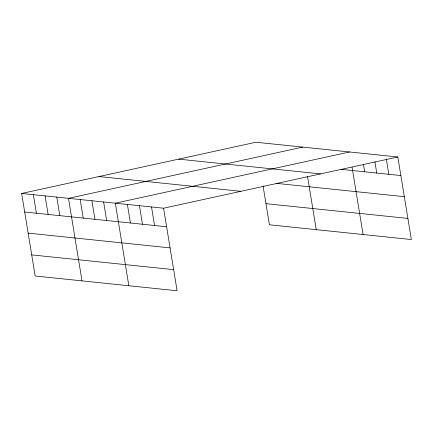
<?xml version="1.0" encoding="UTF-8"?>
<svg xmlns="http://www.w3.org/2000/svg" width="433" height="433" viewBox="0 0 433 433"><rect width="100%" height="100%" fill="white"/><g stroke="black" fill="none" stroke-linecap="round" stroke-linejoin="round"><path stroke-width="0.65" d="M21.65 193.454L163.582 208.213L177.097 290.765L35.17 276.005L21.65 193.454L255.903 142.235L397.83 156.995L411.35 239.546L269.418 224.787L263.048 185.865M302.737 147.106L68.49 198.325L82.005 280.876M349.577 151.978L115.324 203.191L128.845 285.748M163.582 208.213L397.83 156.995M340.906 169.314L400.871 175.549M178.596 159.138L320.528 173.898M276.709 183.397L404.33 196.669M98.951 176.55L240.883 191.31M265.959 203.667L407.891 218.427M24.686 212.002L166.618 226.762M28.145 233.127L170.077 247.887M31.712 254.885L173.638 269.645M386.312 159.052L388.807 174.293M374.897 161.774L376.742 173.038M363.482 164.497L364.678 171.782M352.072 167.214L363.092 234.529M307.506 176.22L316.258 229.658M151.518 206.958L154.554 225.512M139.453 205.702L142.489 224.256M127.389 204.446L130.425 223M103.617 201.978L106.653 220.527M91.904 200.76L94.946 219.309M80.197 199.543L83.233 218.091M56.777 197.107L59.814 215.656M45.07 195.889L48.106 214.438M33.357 194.671L36.399 213.22"/></g></svg>
